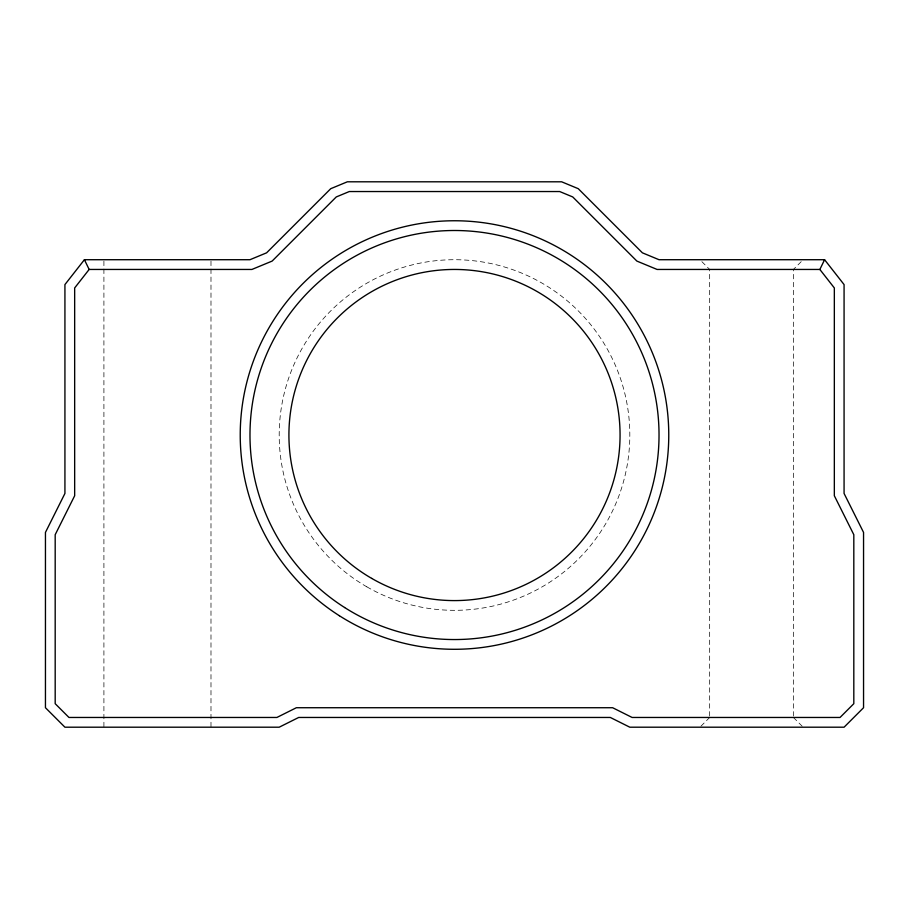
<?xml version="1.0" encoding="UTF-8"?>
<svg xmlns="http://www.w3.org/2000/svg" width="909" height="909" viewBox="0 0 909 909"><rect width="100%" height="100%" fill="white"/><g stroke="black" fill="none" stroke-linecap="round" stroke-linejoin="round"><path stroke-width="0.68" stroke-dasharray="4.54 3.41" d="M801.215 261.667L793.432 269.45L793.432 716.042M700.907 726.223L709.668 717.462M701.873 261.667L709.668 269.45L709.668 716.042M793.432 717.462L802.192 726.223M210.99 261.133L210.99 727.2M103.91 261.133L103.91 727.2M366.85 586.839A175.312 175.312 0 0 0 629.812 435.025A175.312 175.312 0 0 0 366.85 283.199A175.312 175.312 0 0 0 366.85 586.839"/><path stroke-width="1.36" d="M819.85 269.45L834.337 287.948L834.337 495.757L853.812 534.708L853.812 703.691L840.041 717.462L632.107 717.462L612.632 707.725L296.368 707.725L276.893 717.462L68.959 717.462L55.188 703.691L55.188 534.708L74.663 495.757L74.663 287.948L89.15 269.45L251.907 269.45L272.121 261.088L336.262 196.946L349.306 191.538L559.694 191.538L572.738 196.946L636.879 261.088L657.093 269.45L819.85 269.45L824.588 259.713L844.075 284.585L844.075 493.462L863.55 532.413L863.55 707.725L844.075 727.2L629.812 727.2L610.325 717.462L298.675 717.462L279.188 727.2L64.925 727.2L45.45 707.725L45.45 532.413L64.925 493.462L64.925 284.585L84.412 259.713L249.975 259.713L266.598 252.827L330.74 188.686L347.363 181.8L561.637 181.8L578.26 188.686L642.402 252.827L659.025 259.713L824.588 259.713M84.412 259.713L89.15 269.45M344.613 607.519A204.525 204.525 0 0 0 658.832 443.944A204.525 204.525 0 0 0 360.066 253.611A204.525 204.525 0 0 0 344.613 607.519M339.375 615.734A214.263 214.263 0 0 0 668.558 444.365A214.263 214.263 0 0 0 355.567 244.964A214.263 214.263 0 0 0 339.375 615.734M371.713 578.408A165.563 165.563 0 0 0 620.063 435.025A165.563 165.563 0 0 0 371.713 291.63A165.563 165.563 0 0 0 371.713 578.408"/></g></svg>
